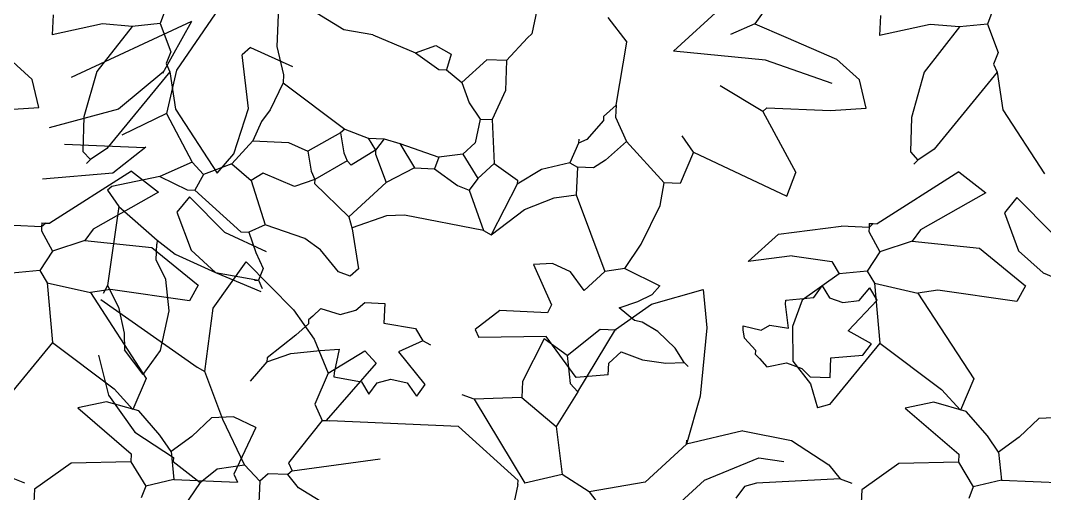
# Model space of a CAD drawing. Header units: inches. Extents: x 78.7 to 90.4, y 46.3 to 56.4.
# Drawn here: x 80.958 to 81.78, y 54.554 to 54.934 of the extents above; entities that cross this region are included whole.
import ezdxf

# ---------------------------------------------------------------- set-up
doc = ezdxf.new("R2010")
doc.units = ezdxf.units.IN
doc.header["$MEASUREMENT"] = 0
doc.layers.add('VERDE_siepe', color=96, linetype='Continuous')

msp = doc.modelspace()

# ---------------------------------------------------------------- linework, layer by layer
at = {"layer": 'VERDE_siepe'}
for p, q in [((81.11703, 54.94377), (81.08294, 54.89419)), ((81.16496, 54.94488), (81.16357, 54.91301)), ((81.37233, 54.94222), (81.36831, 54.92324)), ((81.48227, 54.90949), (81.52217, 54.94585)), ((80.98392, 54.93847), (80.98323, 54.92255)), ((80.99861, 54.88843), (81.09549, 54.93356)), ((81.07342, 54.94096), (81.06981, 54.93154)), ((81.07216, 54.89161), (81.09549, 54.93356)), ((81.21743, 54.92649), (81.19602, 54.93971)), ((81.42954, 54.93653), (81.44464, 54.91672)), ((81.55421, 54.94067), (81.54743, 54.93139)), ((81.64849, 54.938), (81.64779, 54.92208)), ((81.73798, 54.94049), (81.73437, 54.93107)), ((81.02369, 54.93126), (80.98323, 54.92255)), ((81.04737, 54.92933), (81.01909, 54.89307)), ((81.04737, 54.92933), (81.02369, 54.93126)), ((81.06981, 54.93154), (81.04737, 54.92933)), ((81.06981, 54.93154), (81.07839, 54.90882)), ((81.2406, 54.92243), (81.21743, 54.92649)), ((81.54743, 54.93139), (81.5279, 54.92267)), ((81.54743, 54.93139), (81.57249, 54.92072)), ((81.68825, 54.93079), (81.64779, 54.92208)), ((81.71193, 54.92886), (81.68365, 54.8926)), ((81.71193, 54.92886), (81.68825, 54.93079)), ((81.73437, 54.93107), (81.71193, 54.92886)), ((81.73437, 54.93107), (81.74296, 54.90835)), ((81.2406, 54.92243), (81.27508, 54.90815)), ((81.36499, 54.92019), (81.34822, 54.90177)), ((81.36831, 54.92324), (81.36499, 54.92019)), ((81.57249, 54.92072), (81.61323, 54.90298)), ((81.07839, 54.90882), (81.0748, 54.8994)), ((81.1424, 54.91241), (81.13574, 54.90632)), ((81.1424, 54.91241), (81.17611, 54.89697)), ((81.16357, 54.91301), (81.16897, 54.89044)), ((81.27508, 54.90815), (81.29129, 54.91383)), ((81.29129, 54.91383), (81.30375, 54.9069)), ((81.43604, 54.86603), (81.44464, 54.91672)), ((81.55598, 54.9022), (81.48227, 54.90949)), ((80.94866, 54.90345), (80.96709, 54.88669)), ((81.14092, 54.86319), (81.13574, 54.90632)), ((81.27508, 54.90815), (81.29364, 54.89458)), ((81.30375, 54.9069), (81.30002, 54.8943)), ((81.33229, 54.90247), (81.31234, 54.88418)), ((81.34822, 54.90177), (81.33229, 54.90247)), ((81.34822, 54.90177), (81.34723, 54.87783)), ((81.60972, 54.88353), (81.55598, 54.9022)), ((81.61323, 54.90298), (81.63165, 54.88623)), ((81.74296, 54.90835), (81.73936, 54.89894)), ((81.01909, 54.89307), (81.00871, 54.85666)), ((81.0777, 54.89289), (81.02713, 54.83125)), ((81.07279, 54.89313), (81.03638, 54.86287)), ((81.0748, 54.8994), (81.0777, 54.89289)), ((81.08294, 54.89419), (81.07505, 54.85941)), ((81.0777, 54.89289), (81.08226, 54.86267)), ((81.29364, 54.89458), (81.30002, 54.8943)), ((81.30002, 54.8943), (81.31234, 54.88418)), ((81.68365, 54.8926), (81.67327, 54.8562)), ((81.74226, 54.89242), (81.69169, 54.83078)), ((81.73936, 54.89894), (81.74226, 54.89242)), ((81.74226, 54.89242), (81.74683, 54.8622)), ((80.97248, 54.86411), (80.96709, 54.88669)), ((81.16897, 54.89044), (81.16869, 54.88406)), ((81.31234, 54.88418), (81.31802, 54.86797)), ((81.63704, 54.86364), (81.63165, 54.88623)), ((81.16869, 54.88406), (81.15816, 54.86218)), ((81.16869, 54.88406), (81.21814, 54.8468)), ((81.34723, 54.87783), (81.33658, 54.8544)), ((81.55393, 54.86089), (81.51972, 54.88153)), ((81.31802, 54.86797), (81.32702, 54.85482)), ((80.94367, 54.86217), (80.97248, 54.86411)), ((81.03638, 54.86287), (80.98087, 54.84771)), ((81.07505, 54.85941), (81.03917, 54.84183)), ((81.07505, 54.85941), (81.09568, 54.82021)), ((81.08226, 54.86267), (81.11565, 54.81143)), ((81.12909, 54.8268), (81.14092, 54.86319)), ((81.15816, 54.86218), (81.15138, 54.8529)), ((81.43604, 54.86603), (81.42607, 54.85688)), ((81.43604, 54.86603), (81.43562, 54.85647)), ((81.55393, 54.86089), (81.55725, 54.86393)), ((81.55393, 54.86089), (81.58052, 54.81184)), ((81.55725, 54.86393), (81.60823, 54.86171)), ((81.60823, 54.86171), (81.63704, 54.86364)), ((81.74683, 54.8622), (81.78021, 54.81096)), ((81.00871, 54.85666), (81.00788, 54.8289)), ((81.15138, 54.8529), (81.14431, 54.83724)), ((81.32702, 54.85482), (81.32301, 54.83584)), ((81.32702, 54.85482), (81.33658, 54.8544)), ((81.33658, 54.8544), (81.33824, 54.81921)), ((81.42593, 54.85369), (81.41249, 54.83832)), ((81.42607, 54.85688), (81.42593, 54.85369)), ((81.43562, 54.85647), (81.44435, 54.83693)), ((81.67327, 54.8562), (81.67244, 54.82843)), ((81.21481, 54.84374), (81.18864, 54.82893)), ((81.21814, 54.8468), (81.21481, 54.84374)), ((81.21481, 54.84374), (81.21731, 54.82768)), ((81.21814, 54.8468), (81.23698, 54.83959)), ((81.14431, 54.83724), (81.12754, 54.81882)), ((81.14431, 54.83724), (81.17298, 54.83599)), ((81.17298, 54.83599), (81.18864, 54.82893)), ((81.23698, 54.83959), (81.24293, 54.82975)), ((81.23698, 54.83959), (81.24972, 54.83903)), ((81.24972, 54.83903), (81.24293, 54.82975)), ((81.24972, 54.83903), (81.26233, 54.83529)), ((81.26233, 54.83529), (81.29378, 54.82435)), ((81.26233, 54.83529), (81.27424, 54.81562)), ((81.32301, 54.83584), (81.31303, 54.8267)), ((81.40598, 54.83541), (81.39892, 54.81976)), ((81.40612, 54.8386), (81.40598, 54.83541)), ((81.41249, 54.83832), (81.40598, 54.83541)), ((81.44435, 54.83693), (81.42773, 54.82169)), ((81.44435, 54.83693), (81.47483, 54.80368)), ((81.49824, 54.8282), (81.48923, 54.84136)), ((81.0574, 54.8316), (80.99306, 54.8344)), ((81.00788, 54.8289), (81.01397, 54.82225)), ((81.02713, 54.83125), (81.01397, 54.82225)), ((81.03181, 54.81161), (81.05845, 54.8325)), ((81.11565, 54.81143), (81.12909, 54.8268)), ((81.18864, 54.82893), (81.19112, 54.81286)), ((81.21731, 54.82768), (81.22022, 54.82117)), ((81.24293, 54.82975), (81.22326, 54.81784)), ((81.24293, 54.82975), (81.24279, 54.82657)), ((81.24279, 54.82657), (81.25138, 54.80384)), ((81.31303, 54.8267), (81.29378, 54.82435)), ((81.31303, 54.8267), (81.32494, 54.80702)), ((81.49824, 54.8282), (81.48757, 54.80312)), ((81.49824, 54.8282), (81.57331, 54.79301)), ((81.67244, 54.82843), (81.67853, 54.82178)), ((81.69169, 54.83078), (81.67853, 54.82178)), ((81.01397, 54.82225), (81.01065, 54.8192)), ((81.09568, 54.82021), (81.06963, 54.80858)), ((81.09568, 54.82021), (81.10482, 54.81023)), ((81.12754, 54.81882), (81.10482, 54.81023)), ((81.12754, 54.81882), (81.14292, 54.80538)), ((81.22022, 54.82117), (81.19403, 54.80634)), ((81.22326, 54.81784), (81.22022, 54.82117)), ((81.29378, 54.82435), (81.29017, 54.81493)), ((81.33824, 54.81921), (81.32494, 54.80702)), ((81.33824, 54.81921), (81.3568, 54.80563)), ((81.39892, 54.81976), (81.37633, 54.81436)), ((81.39892, 54.81976), (81.40514, 54.81629)), ((81.42773, 54.82169), (81.41789, 54.81574)), ((81.67853, 54.82178), (81.67521, 54.81873)), ((80.97546, 54.80671), (81.03181, 54.81161)), ((81.04686, 54.81298), (80.9812, 54.77116)), ((81.04686, 54.81298), (81.06848, 54.79609)), ((81.10482, 54.81023), (81.09789, 54.79777)), ((81.15275, 54.81134), (81.14292, 54.80538)), ((81.17783, 54.80067), (81.15275, 54.81134)), ((81.19112, 54.81286), (81.19403, 54.80634)), ((81.27424, 54.81562), (81.25138, 54.80384)), ((81.27424, 54.81562), (81.29017, 54.81493)), ((81.29017, 54.81493), (81.30873, 54.80134)), ((81.37633, 54.81436), (81.35666, 54.80245)), ((81.40514, 54.81629), (81.40417, 54.79399)), ((81.41789, 54.81574), (81.40514, 54.81629)), ((81.57331, 54.79301), (81.58052, 54.81184)), ((81.71142, 54.81252), (81.64576, 54.77069)), ((81.71142, 54.81252), (81.73304, 54.79562)), ((81.06963, 54.80858), (81.03099, 54.80069)), ((81.06963, 54.80858), (81.09153, 54.79805)), ((81.14292, 54.80538), (81.15413, 54.76978)), ((81.19403, 54.80634), (81.17783, 54.80067)), ((81.19403, 54.80634), (81.19389, 54.80316)), ((81.19389, 54.80316), (81.22145, 54.77642)), ((81.25138, 54.80384), (81.22145, 54.77642)), ((81.32494, 54.80702), (81.31815, 54.79774)), ((81.35666, 54.80245), (81.33574, 54.76186)), ((81.3568, 54.80563), (81.35666, 54.80245)), ((81.47161, 54.78549), (81.47483, 54.80368)), ((81.48757, 54.80312), (81.47483, 54.80368)), ((81.06848, 54.79609), (81.0161, 54.76644)), ((81.03099, 54.80069), (81.02766, 54.79764)), ((81.02766, 54.79764), (81.03667, 54.78448)), ((81.09153, 54.79805), (81.09789, 54.79777)), ((81.09789, 54.79777), (81.13474, 54.76425)), ((81.30873, 54.80134), (81.31815, 54.79774)), ((81.31815, 54.79774), (81.32951, 54.76533)), ((81.38628, 54.79167), (81.40417, 54.79399)), ((81.40417, 54.79399), (81.42702, 54.73235)), ((81.73304, 54.79562), (81.68066, 54.76597)), ((81.09353, 54.79234), (81.08342, 54.78001)), ((81.12174, 54.76358), (81.09353, 54.79234)), ((81.36242, 54.78227), (81.38628, 54.79167)), ((81.45618, 54.75423), (81.47161, 54.78549)), ((81.75809, 54.79187), (81.74798, 54.77954)), ((81.7863, 54.76311), (81.75809, 54.79187)), ((81.03667, 54.78448), (81.02751, 54.72104)), ((81.03667, 54.78448), (81.06741, 54.75761)), ((81.08342, 54.78001), (81.09473, 54.7494)), ((81.2662, 54.77767), (81.2517, 54.77708)), ((81.32951, 54.76533), (81.2662, 54.77767)), ((81.33574, 54.76186), (81.36242, 54.78227)), ((81.74798, 54.77954), (81.7593, 54.74893)), ((80.97469, 54.76825), (80.95239, 54.76922)), ((80.97483, 54.77144), (80.97469, 54.76825)), ((80.97801, 54.7713), (80.97469, 54.76825)), ((80.97483, 54.77144), (80.97801, 54.7713)), ((80.97801, 54.7713), (80.9812, 54.77116)), ((81.15413, 54.76978), (81.14111, 54.76397)), ((81.18601, 54.75881), (81.15413, 54.76978)), ((81.22145, 54.77642), (81.22423, 54.76672)), ((81.2517, 54.77708), (81.22401, 54.76743)), ((81.63939, 54.77097), (81.63925, 54.76778)), ((81.64257, 54.77083), (81.63925, 54.76778)), ((81.63939, 54.77097), (81.64257, 54.77083)), ((81.64257, 54.77083), (81.64576, 54.77069)), ((80.97469, 54.76825), (80.97455, 54.76506)), ((80.97455, 54.76506), (80.98341, 54.74871)), ((81.0161, 54.76644), (81.00932, 54.75716)), ((81.15545, 54.74814), (81.12174, 54.76358)), ((81.13474, 54.76425), (81.14111, 54.76397)), ((81.14111, 54.76397), (81.14679, 54.74776)), ((81.22423, 54.76672), (81.22921, 54.73459)), ((81.32951, 54.76533), (81.33574, 54.76186)), ((81.54206, 54.74035), (81.56647, 54.76232)), ((81.56647, 54.76232), (81.61695, 54.76875)), ((81.63925, 54.76778), (81.61695, 54.76875)), ((81.63925, 54.76778), (81.63911, 54.7646)), ((81.63911, 54.7646), (81.64797, 54.74825)), ((81.68066, 54.76597), (81.67388, 54.75669)), ((81.00932, 54.75716), (80.98341, 54.74871)), ((81.00932, 54.75716), (81.06334, 54.75162)), ((81.06672, 54.74167), (81.06727, 54.75441)), ((81.06741, 54.75761), (81.06727, 54.75441)), ((81.06741, 54.75761), (81.08185, 54.74621)), ((81.1987, 54.74968), (81.18601, 54.75881)), ((81.4431, 54.73484), (81.45618, 54.75423)), ((81.67388, 54.75669), (81.64797, 54.74825)), ((81.67388, 54.75669), (81.7279, 54.75115)), ((80.98341, 54.74871), (80.97316, 54.73321)), ((81.06334, 54.75162), (81.10032, 54.72128)), ((81.08185, 54.74621), (81.11448, 54.73165)), ((81.09473, 54.7494), (81.11448, 54.73165)), ((81.14679, 54.74776), (81.1526, 54.73474)), ((81.21314, 54.7321), (81.1987, 54.74968)), ((81.57761, 54.74494), (81.54206, 54.74035)), ((81.57761, 54.74494), (81.60932, 54.74036)), ((81.64797, 54.74825), (81.63772, 54.73274)), ((81.7279, 54.75115), (81.76488, 54.72081)), ((81.7593, 54.74893), (81.77904, 54.73118)), ((81.07443, 54.72597), (81.06672, 54.74167)), ((81.11253, 54.70292), (81.13907, 54.74016)), ((81.13907, 54.74016), (81.17697, 54.70165)), ((81.38515, 54.73889), (81.36981, 54.73803)), ((81.36981, 54.73803), (81.38436, 54.70548)), ((81.39951, 54.73213), (81.38515, 54.73889)), ((81.60932, 54.74036), (81.61528, 54.73052)), ((80.97316, 54.73321), (80.95072, 54.73099)), ((80.97316, 54.73321), (80.97912, 54.72337)), ((81.11448, 54.73165), (81.15088, 54.71641)), ((81.11448, 54.73165), (81.149, 54.72532)), ((81.1526, 54.73474), (81.149, 54.72532)), ((81.22256, 54.72849), (81.21314, 54.7321)), ((81.22921, 54.73459), (81.22256, 54.72849)), ((81.4104, 54.71711), (81.39951, 54.73213)), ((81.42702, 54.73235), (81.4104, 54.71711)), ((81.4431, 54.73484), (81.42702, 54.73235)), ((81.4431, 54.73484), (81.47122, 54.72085)), ((81.61528, 54.73052), (81.58564, 54.70947)), ((81.63772, 54.73274), (81.61528, 54.73052)), ((81.63772, 54.73274), (81.64368, 54.7229)), ((81.77904, 54.73118), (81.81544, 54.71595)), ((80.97912, 54.72337), (81.01388, 54.71547)), ((80.97912, 54.72337), (80.9834, 54.6753)), ((81.02751, 54.72104), (81.02405, 54.7148)), ((81.02751, 54.72104), (81.03637, 54.70363)), ((81.07714, 54.70071), (81.07443, 54.72597)), ((81.10032, 54.72128), (81.0934, 54.70881)), ((81.14582, 54.72546), (81.149, 54.72532)), ((81.149, 54.72532), (81.15191, 54.7188)), ((81.46498, 54.71392), (81.47122, 54.72085)), ((81.59486, 54.71152), (81.60165, 54.7208)), ((81.60165, 54.7208), (81.60746, 54.71126)), ((81.64368, 54.7229), (81.67844, 54.715)), ((81.64368, 54.7229), (81.64796, 54.67484)), ((81.76488, 54.72081), (81.75796, 54.70834)), ((81.02995, 54.71796), (81.01388, 54.71547)), ((81.01388, 54.71547), (81.05875, 54.64648)), ((81.0934, 54.70881), (81.02995, 54.71796)), ((81.45359, 54.70827), (81.46498, 54.71392)), ((81.46447, 54.70601), (81.50603, 54.71802)), ((81.50603, 54.71802), (81.50909, 54.68717)), ((81.57242, 54.70931), (81.59486, 54.71152)), ((81.63136, 54.70908), (81.63988, 54.71914)), ((81.64583, 54.7093), (81.63988, 54.71914)), ((81.69451, 54.71749), (81.67844, 54.715)), ((81.67844, 54.715), (81.72332, 54.64601)), ((81.75796, 54.70834), (81.69451, 54.71749)), ((81.02225, 54.70984), (81.09967, 54.6554)), ((81.03637, 54.70363), (81.04092, 54.68287)), ((81.22713, 54.70129), (81.23441, 54.7074)), ((81.23441, 54.7074), (81.25034, 54.70671)), ((81.25034, 54.70671), (81.24965, 54.69078)), ((81.38436, 54.70548), (81.38089, 54.69924)), ((81.43573, 54.68576), (81.46447, 54.70601)), ((81.43851, 54.70312), (81.45359, 54.70827)), ((81.57228, 54.70612), (81.57242, 54.70931)), ((81.57463, 54.68686), (81.57228, 54.70612)), ((81.58564, 54.70947), (81.57789, 54.68811)), ((81.60746, 54.71126), (81.6182, 54.70737)), ((81.6182, 54.70737), (81.63136, 54.70908)), ((81.62242, 54.68478), (81.64583, 54.7093)), ((81.07031, 54.66902), (81.07714, 54.70071)), ((81.1059, 54.65194), (81.11253, 54.70292)), ((81.17697, 54.70165), (81.19353, 54.67789)), ((81.19244, 54.69646), (81.18911, 54.69342)), ((81.19244, 54.69646), (81.19908, 54.70256)), ((81.19908, 54.70256), (81.21444, 54.69784)), ((81.21444, 54.69784), (81.22713, 54.70129)), ((81.34265, 54.70091), (81.32284, 54.68581)), ((81.38089, 54.69924), (81.34265, 54.70091)), ((81.45085, 54.69301), (81.43851, 54.70312)), ((81.18897, 54.69023), (81.17899, 54.68109)), ((81.18911, 54.69342), (81.18897, 54.69023)), ((81.24965, 54.69078), (81.27499, 54.68648)), ((81.45696, 54.69154), (81.45085, 54.69301)), ((81.46955, 54.68423), (81.45696, 54.69154)), ((81.50909, 54.68717), (81.50376, 54.63212)), ((81.53809, 54.68545), (81.53823, 54.68864)), ((81.53823, 54.68864), (81.55251, 54.68523)), ((81.55251, 54.68523), (81.55961, 54.68935)), ((81.55961, 54.68935), (81.57463, 54.68686)), ((81.57789, 54.68811), (81.57815, 54.66045)), ((81.04092, 54.68287), (81.04122, 54.66936)), ((81.17899, 54.68109), (81.15586, 54.66295)), ((81.27499, 54.68648), (81.28095, 54.67665)), ((81.32284, 54.68581), (81.32576, 54.67931)), ((81.38005, 54.68013), (81.32576, 54.67931)), ((81.40416, 54.64716), (81.38005, 54.68013)), ((81.39694, 54.66478), (81.42341, 54.68597)), ((81.40525, 54.63569), (81.43573, 54.68576)), ((81.42341, 54.68597), (81.43615, 54.68542)), ((81.48361, 54.67072), (81.46955, 54.68423)), ((81.53916, 54.67883), (81.53809, 54.68545)), ((81.54831, 54.66886), (81.53916, 54.67883)), ((81.64112, 54.67439), (81.62242, 54.68478)), ((80.9834, 54.6753), (80.94294, 54.62599)), ((80.9834, 54.6753), (81.03286, 54.63803)), ((81.19353, 54.67789), (81.20481, 54.65081)), ((81.28095, 54.67665), (81.26142, 54.66792)), ((81.28719, 54.67318), (81.28095, 54.67665)), ((81.37838, 54.67836), (81.36092, 54.64401)), ((81.39694, 54.66478), (81.37838, 54.67836)), ((81.49088, 54.65933), (81.48361, 54.67072)), ((81.64796, 54.67484), (81.60751, 54.62552)), ((81.63433, 54.66511), (81.64112, 54.67439)), ((81.64796, 54.67484), (81.69742, 54.63756)), ((81.0203, 54.66524), (81.02847, 54.63296)), ((81.05632, 54.64955), (81.04122, 54.66936)), ((81.05632, 54.64955), (81.07031, 54.66902)), ((81.15572, 54.65976), (81.17489, 54.66643)), ((81.15586, 54.66295), (81.15572, 54.65976)), ((81.17489, 54.66643), (81.19845, 54.66883)), ((81.19845, 54.66883), (81.21363, 54.67001)), ((81.20481, 54.65081), (81.23432, 54.66868)), ((81.21363, 54.67001), (81.20961, 54.65103)), ((81.23432, 54.66868), (81.24346, 54.6587)), ((81.26142, 54.66792), (81.2826, 54.64146)), ((81.39694, 54.66478), (81.39915, 54.64234)), ((81.4302, 54.65879), (81.44018, 54.66793)), ((81.44018, 54.66793), (81.45741, 54.66142)), ((81.54817, 54.66568), (81.54831, 54.66886)), ((81.55122, 54.66235), (81.54817, 54.66568)), ((81.55122, 54.66235), (81.55731, 54.6557)), ((81.60801, 54.6471), (81.60871, 54.66304)), ((81.60871, 54.66304), (81.63433, 54.66511)), ((81.09967, 54.6554), (81.1059, 54.65194)), ((81.15572, 54.65976), (81.14229, 54.64439)), ((81.24346, 54.6587), (81.20314, 54.61258)), ((81.42979, 54.64923), (81.4302, 54.65879)), ((81.45741, 54.66142), (81.47606, 54.65876)), ((81.47606, 54.65876), (81.49088, 54.65933)), ((81.49087, 54.65933), (81.49392, 54.65601)), ((81.55731, 54.6557), (81.57301, 54.65906)), ((81.57301, 54.65906), (81.58536, 54.65453)), ((81.57815, 54.66045), (81.59228, 54.64215)), ((81.58536, 54.65453), (81.59208, 54.6478)), ((81.05875, 54.64648), (81.04808, 54.6214)), ((81.12036, 54.61352), (81.1059, 54.65194)), ((81.20481, 54.65081), (81.19414, 54.62574)), ((81.20961, 54.65103), (81.20947, 54.64784)), ((81.20947, 54.64784), (81.23163, 54.64368)), ((81.24421, 54.64284), (81.25525, 54.64579)), ((81.25525, 54.64579), (81.26821, 54.64294)), ((81.42979, 54.64923), (81.40416, 54.64716)), ((81.59208, 54.6478), (81.60801, 54.6471)), ((81.72332, 54.64601), (81.71265, 54.62093)), ((81.03286, 54.63803), (81.04808, 54.6214)), ((81.23163, 54.64368), (81.23759, 54.63384)), ((81.23759, 54.63384), (81.24421, 54.64284)), ((81.26821, 54.64294), (81.27582, 54.63218)), ((81.2826, 54.64146), (81.27582, 54.63218)), ((81.36092, 54.64401), (81.36037, 54.63127)), ((81.39915, 54.64234), (81.40525, 54.63569)), ((81.59228, 54.64215), (81.59781, 54.62275)), ((81.69742, 54.63756), (81.71265, 54.62093)), ((81.02847, 54.63296), (81.04951, 54.60331)), ((81.32199, 54.62974), (81.31257, 54.63335)), ((81.36037, 54.63127), (81.32199, 54.62974)), ((81.32199, 54.62974), (81.36278, 54.5624)), ((81.36037, 54.63127), (81.38807, 54.60771)), ((81.40525, 54.63569), (81.38807, 54.60771)), ((81.50376, 54.63212), (81.49279, 54.59356)), ((81.02671, 54.62774), (81.00369, 54.62294)), ((81.00369, 54.62294), (81.04676, 54.58595)), ((81.05278, 54.62046), (81.02671, 54.62774)), ((81.19414, 54.62574), (81.19996, 54.61272)), ((81.60751, 54.62552), (81.59781, 54.62275)), ((81.69127, 54.62727), (81.66825, 54.62247)), ((81.66825, 54.62247), (81.71132, 54.58549)), ((81.71734, 54.61999), (81.69127, 54.62727)), ((81.06976, 54.60091), (81.05278, 54.62046)), ((81.11117, 54.61484), (81.09525, 54.59979)), ((81.12879, 54.61561), (81.11117, 54.61484)), ((81.13775, 54.57713), (81.12036, 54.61352)), ((81.14665, 54.60713), (81.12879, 54.61561)), ((81.19996, 54.61272), (81.17294, 54.57878)), ((81.19996, 54.61272), (81.20314, 54.61258)), ((81.73432, 54.60044), (81.71734, 54.61999)), ((81.77573, 54.61438), (81.75981, 54.59933)), ((81.79335, 54.61514), (81.77573, 54.61438)), ((81.14665, 54.60713), (81.12904, 54.56959)), ((81.20314, 54.61258), (81.20632, 54.61244)), ((81.30955, 54.60794), (81.20632, 54.61244)), ((81.35745, 54.56436), (81.30955, 54.60794)), ((81.38807, 54.60771), (81.39278, 54.5692)), ((81.04951, 54.60331), (81.08054, 54.58281)), ((81.07877, 54.58775), (81.06976, 54.60091)), ((81.09525, 54.59979), (81.07877, 54.58775)), ((81.53796, 54.60437), (81.49279, 54.59356)), ((81.49279, 54.59356), (81.49293, 54.59676)), ((81.53796, 54.60437), (81.57697, 54.59668)), ((81.57697, 54.59668), (81.60689, 54.57695)), ((81.74333, 54.58728), (81.73432, 54.60044)), ((81.75981, 54.59933), (81.74333, 54.58728)), ((81.49279, 54.59356), (81.45954, 54.5631)), ((81.04676, 54.58595), (81.04648, 54.57958)), ((81.07877, 54.58775), (81.08098, 54.56531)), ((81.08054, 54.58281), (81.0804, 54.57963)), ((81.17584, 54.57228), (81.2465, 54.58196)), ((81.50715, 54.5648), (81.55079, 54.58262)), ((81.55079, 54.58262), (81.57079, 54.57971)), ((81.71132, 54.58549), (81.71104, 54.57911)), ((81.74333, 54.58728), (81.74554, 54.56484)), ((80.99855, 54.57848), (80.9689, 54.55742)), ((81.04648, 54.57958), (80.99855, 54.57848)), ((81.04648, 54.57958), (81.0584, 54.55991)), ((81.0804, 54.57963), (81.10201, 54.56272)), ((81.10201, 54.56272), (81.1157, 54.57379)), ((81.1157, 54.57379), (81.13775, 54.57713)), ((81.13775, 54.57713), (81.14994, 54.56383)), ((81.17584, 54.57228), (81.17252, 54.56922)), ((81.17294, 54.57878), (81.17584, 54.57228)), ((81.60689, 54.57695), (81.61608, 54.56585)), ((81.66311, 54.57801), (81.63347, 54.55695)), ((81.71104, 54.57911), (81.66311, 54.57801)), ((81.71104, 54.57911), (81.72296, 54.55944)), ((80.95151, 54.56631), (80.96093, 54.56271)), ((81.08098, 54.56531), (81.0584, 54.55991)), ((81.08098, 54.56531), (81.13195, 54.56309)), ((81.12904, 54.56959), (81.13195, 54.56309)), ((81.14994, 54.56383), (81.14855, 54.53196)), ((81.15659, 54.56992), (81.14994, 54.56383)), ((81.17252, 54.56922), (81.15659, 54.56992)), ((81.181, 54.55866), (81.17252, 54.56922)), ((81.35731, 54.56117), (81.35745, 54.56436)), ((81.39278, 54.5692), (81.36278, 54.5624)), ((81.41452, 54.55548), (81.39278, 54.5692)), ((81.46725, 54.52844), (81.50715, 54.5648)), ((81.61608, 54.56585), (81.54889, 54.56239)), ((81.61608, 54.56585), (81.62549, 54.56225)), ((81.74554, 54.56484), (81.72296, 54.55944)), ((81.74554, 54.56484), (81.79651, 54.56262)), ((80.9689, 54.55742), (80.96821, 54.5415)), ((81.0584, 54.55991), (81.05479, 54.55049)), ((81.10201, 54.56272), (81.06792, 54.51314)), ((81.20241, 54.54544), (81.181, 54.55866)), ((81.35731, 54.56117), (81.35329, 54.54219)), ((81.45954, 54.5631), (81.41452, 54.55548)), ((81.41452, 54.55548), (81.42962, 54.53567)), ((81.53919, 54.55962), (81.53241, 54.55034)), ((81.54889, 54.56239), (81.53919, 54.55962)), ((81.63347, 54.55695), (81.63277, 54.54103)), ((81.72296, 54.55944), (81.71935, 54.55002))]:
    msp.add_line(p, q, dxfattribs=at)
msp.add_arc((81.30955, 54.60794), 0.000000399, 47.3475, 87.15048, dxfattribs=at)

doc.saveas('drawing.dxf')
